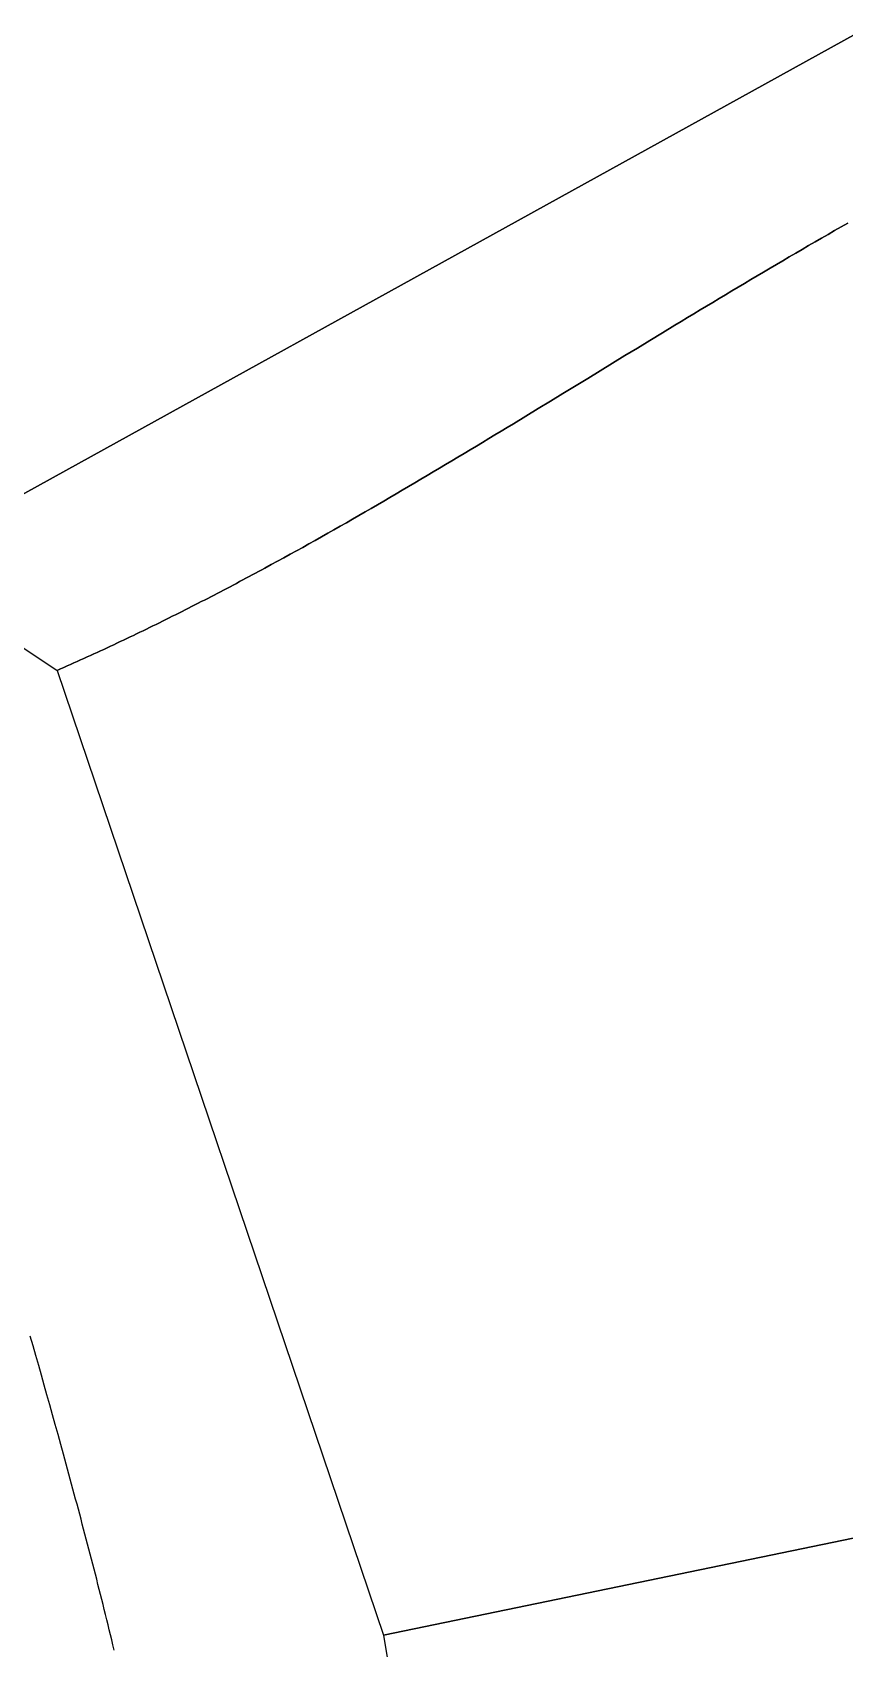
# Model space of a CAD drawing. Header units: millimetres. Extents: x 539514 to 908003, y -69769 to 203909.
# Drawn here: x 838634 to 855324, y -30144 to 3058 of the extents above; entities that cross this region are included whole.
import ezdxf

# ---------------------------------------------------------------- set-up
doc = ezdxf.new("R2010")
doc.units = ezdxf.units.MM
doc.layers.add('CLOSED_AREAS', color=7, linetype='Continuous')

msp = doc.modelspace()

# ---------------------------------------------------------------- linework, layer by layer
at = {"layer": 'CLOSED_AREAS'}
for points in [[(837688.927, -6842.002), (862780.878, 7027.798)], [(862780.878, 7027.798), (837688.927, -6842.002)], [(838271.896, -9465.362), (839146.349, -10048.331), (839215.129, -10018.061), (839283.83, -9987.699), (839352.452, -9957.246), (839420.996, -9926.703), (839489.461, -9896.07), (839557.85, -9865.348), (839626.162, -9834.537), (839694.398, -9803.637), (839762.558, -9772.65), (839830.644, -9741.575), (839898.655, -9710.413), (839966.593, -9679.164), (840034.458, -9647.829), (840102.25, -9616.409), (840169.97, -9584.904), (840237.619, -9553.313), (840305.198, -9521.639), (840372.706, -9489.881), (840440.145, -9458.04), (840507.515, -9426.116), (840574.816, -9394.11), (840642.05, -9362.022), (840709.217, -9329.852), (840776.317, -9297.602), (840843.351, -9265.272), (840910.32, -9232.861), (840977.224, -9200.371), (841044.064, -9167.802), (841110.84, -9135.155), (841177.553, -9102.43), (841244.204, -9069.627), (841310.793, -9036.747), (841377.321, -9003.79), (841443.788, -8970.758), (841510.195, -8937.65), (841576.543, -8904.466), (841642.831, -8871.208), (841709.062, -8837.876), (841775.235, -8804.47), (841841.35, -8770.99), (841907.409, -8737.438), (841973.413, -8703.814), (842039.36, -8670.118), (842105.254, -8636.35), (842171.093, -8602.512), (842236.878, -8568.603), (842302.611, -8534.624), (842368.291, -8500.576), (842433.919, -8466.459), (842499.496, -8432.273), (842565.023, -8398.019), (842630.499, -8363.698), (842695.927, -8329.31), (842761.305, -8294.855), (842826.635, -8260.334), (842891.917, -8225.747), (842957.153, -8191.095), (843022.342, -8156.378), (843087.485, -8121.597), (843152.583, -8086.753), (843217.636, -8051.845), (843282.645, -8016.874), (843347.61, -7981.841), (843412.533, -7946.746), (843542.251, -7876.372), (843671.806, -7805.757), (843801.2, -7734.904), (843930.439, -7663.816), (844059.528, -7592.498), (844188.471, -7520.954), (844317.273, -7449.187), (844445.939, -7377.201), (844574.474, -7305), (844702.881, -7232.587), (844831.167, -7159.967), (844959.336, -7087.143), (845087.391, -7014.12), (845215.339, -6940.9), (845343.184, -6867.487), (845470.931, -6793.886), (845598.584, -6720.101), (845726.148, -6646.134), (845853.627, -6571.99), (845981.027, -6497.673), (846108.353, -6423.186), (846235.608, -6348.534), (846362.798, -6273.719), (846489.928, -6198.747), (846617.002, -6123.619), (846744.024, -6048.342), (846871, -5972.917), (846997.935, -5897.35), (847124.833, -5821.643), (847251.698, -5745.801), (847378.536, -5669.828), (847505.351, -5593.726), (847632.148, -5517.501), (847758.932, -5441.156), (847885.707, -5364.694), (848012.479, -5288.119), (848139.251, -5211.436), (848266.029, -5134.647), (848392.817, -5057.758), (848519.62, -4980.771), (848773.291, -4826.52), (849027.079, -4671.925), (849281.021, -4517.016), (849535.156, -4361.825), (850044.156, -4050.713), (850554.38, -3738.832), (850810.045, -3582.68), (851066.13, -3426.427), (851322.673, -3270.103), (851579.71, -3113.739), (851837.281, -2957.365), (851966.278, -2879.184), (852095.422, -2801.012), (852224.719, -2722.853), (852354.172, -2644.71), (852483.787, -2566.587), (852613.569, -2488.489), (852743.521, -2410.419), (852873.65, -2332.38), (853003.958, -2254.377), (853134.453, -2176.413), (853265.137, -2098.493), (853396.015, -2020.619), (853527.093, -1942.796), (853658.376, -1865.028), (853789.867, -1787.318), (853921.572, -1709.67), (854053.495, -1632.088), (854185.641, -1554.576), (854318.015, -1477.137), (854450.622, -1399.775), (854583.466, -1322.495), (854716.552, -1245.3), (854849.884, -1168.193), (854983.468, -1091.179), (855117.308, -1014.261), (855251.409, -937.443), (855385.776, -860.73)], [(855385.776, -860.73), (855251.409, -937.443), (855117.308, -1014.261), (854983.468, -1091.179), (854849.884, -1168.193), (854716.552, -1245.3), (854583.466, -1322.495), (854450.622, -1399.775), (854318.015, -1477.137), (854185.641, -1554.576), (854053.495, -1632.088), (853921.572, -1709.67), (853789.867, -1787.318), (853658.376, -1865.028), (853527.093, -1942.796), (853396.015, -2020.619), (853265.137, -2098.493), (853134.453, -2176.413), (853003.958, -2254.377), (852873.65, -2332.38), (852743.521, -2410.419), (852613.569, -2488.489), (852483.787, -2566.587), (852354.172, -2644.71), (852224.719, -2722.853), (852095.422, -2801.012), (851966.278, -2879.184), (851837.281, -2957.365), (851579.71, -3113.739), (851322.673, -3270.103), (851066.13, -3426.427), (850810.045, -3582.68), (850554.38, -3738.832), (850044.156, -4050.713), (849535.156, -4361.825), (849281.021, -4517.016), (849027.079, -4671.925), (848773.291, -4826.52), (848519.62, -4980.771), (848392.817, -5057.758), (848266.029, -5134.647), (848139.251, -5211.436), (848012.479, -5288.119), (847885.707, -5364.694), (847758.932, -5441.156), (847632.148, -5517.501), (847505.351, -5593.726), (847378.536, -5669.828), (847251.698, -5745.801), (847124.833, -5821.643), (846997.935, -5897.35), (846871, -5972.917), (846744.024, -6048.342), (846617.002, -6123.619), (846489.928, -6198.747), (846362.798, -6273.719), (846235.608, -6348.534), (846108.353, -6423.186), (845981.027, -6497.673), (845853.627, -6571.99), (845726.148, -6646.134), (845598.584, -6720.101), (845470.931, -6793.886), (845343.184, -6867.487), (845215.339, -6940.9), (845087.391, -7014.12), (844959.336, -7087.143), (844831.167, -7159.967), (844702.881, -7232.587), (844574.474, -7305), (844445.939, -7377.201), (844317.273, -7449.187), (844188.471, -7520.954), (844059.528, -7592.498), (843930.439, -7663.816), (843801.2, -7734.904), (843671.806, -7805.757), (843542.251, -7876.372), (843412.533, -7946.746), (843347.61, -7981.841), (843282.645, -8016.874), (843217.636, -8051.845), (843152.583, -8086.753), (843087.485, -8121.597), (843022.342, -8156.378), (842957.153, -8191.095), (842891.917, -8225.747), (842826.635, -8260.334), (842761.305, -8294.855), (842695.927, -8329.31), (842630.499, -8363.698), (842565.023, -8398.019), (842499.496, -8432.273), (842433.919, -8466.459), (842368.291, -8500.576), (842302.611, -8534.624), (842236.878, -8568.603), (842171.093, -8602.512), (842105.254, -8636.35), (842039.36, -8670.118), (841973.413, -8703.814), (841907.409, -8737.438), (841841.35, -8770.99), (841775.235, -8804.47), (841709.062, -8837.876), (841642.831, -8871.208), (841576.543, -8904.466), (841510.195, -8937.65), (841443.788, -8970.758), (841377.321, -9003.79), (841310.793, -9036.747), (841244.204, -9069.627), (841177.553, -9102.43), (841110.84, -9135.155), (841044.064, -9167.802), (840977.224, -9200.371), (840910.32, -9232.861), (840843.351, -9265.272), (840776.317, -9297.602), (840709.217, -9329.852), (840642.05, -9362.022), (840574.816, -9394.11), (840507.515, -9426.116), (840440.145, -9458.04), (840372.706, -9489.881), (840305.198, -9521.639), (840237.619, -9553.313), (840169.97, -9584.904), (840102.25, -9616.409), (840034.458, -9647.829), (839966.593, -9679.164), (839898.655, -9710.413), (839830.644, -9741.575), (839762.558, -9772.65), (839694.398, -9803.637), (839626.162, -9834.537), (839557.85, -9865.348), (839489.461, -9896.07), (839420.996, -9926.703), (839352.452, -9957.246), (839283.83, -9987.699), (839215.129, -10018.061), (839146.349, -10048.331), (845850.491, -29869.272), (874998.934, -23845.261)], [(905313.314, -17918.411), (876164.871, -24331.068), (874998.934, -23845.261), (845850.491, -29869.272), (846433.46, -33367.085)], [(840314.305, -30171.807), (840289.403, -30067.714), (840264.384, -29963.669), (840239.252, -29859.673), (840214.006, -29755.727), (840188.65, -29651.831), (840163.186, -29547.984), (840137.614, -29444.188), (840111.937, -29340.443), (840086.157, -29236.748), (840060.276, -29133.104), (840034.295, -29029.512), (840008.217, -28925.972), (839982.043, -28822.484), (839955.776, -28719.048), (839929.416, -28615.665), (839902.967, -28512.335), (839876.429, -28409.058), (839849.805, -28305.834), (839823.096, -28202.665), (839796.306, -28099.549), (839769.434, -27996.488), (839742.483, -27893.482), (839715.456, -27790.531), (839688.354, -27687.635), (839661.178, -27584.795), (839633.931, -27482.01), (839606.615, -27379.282), (839579.231, -27276.61), (839551.782, -27173.995), (839524.269, -27071.437), (839496.694, -26968.937), (839441.365, -26764.109), (839385.812, -26559.515), (839330.048, -26355.156), (839274.089, -26151.034), (839217.95, -25947.153), (839161.646, -25743.514), (839105.192, -25540.121), (839048.602, -25336.974), (838991.893, -25134.077), (838935.078, -24931.432), (838878.174, -24729.041), (838821.194, -24526.908), (838764.154, -24325.033), (838707.069, -24123.419), (838649.954, -23922.069), (838592.823, -23720.986)]]:
    msp.add_lwpolyline(points, dxfattribs=at)

doc.saveas('drawing.dxf')
